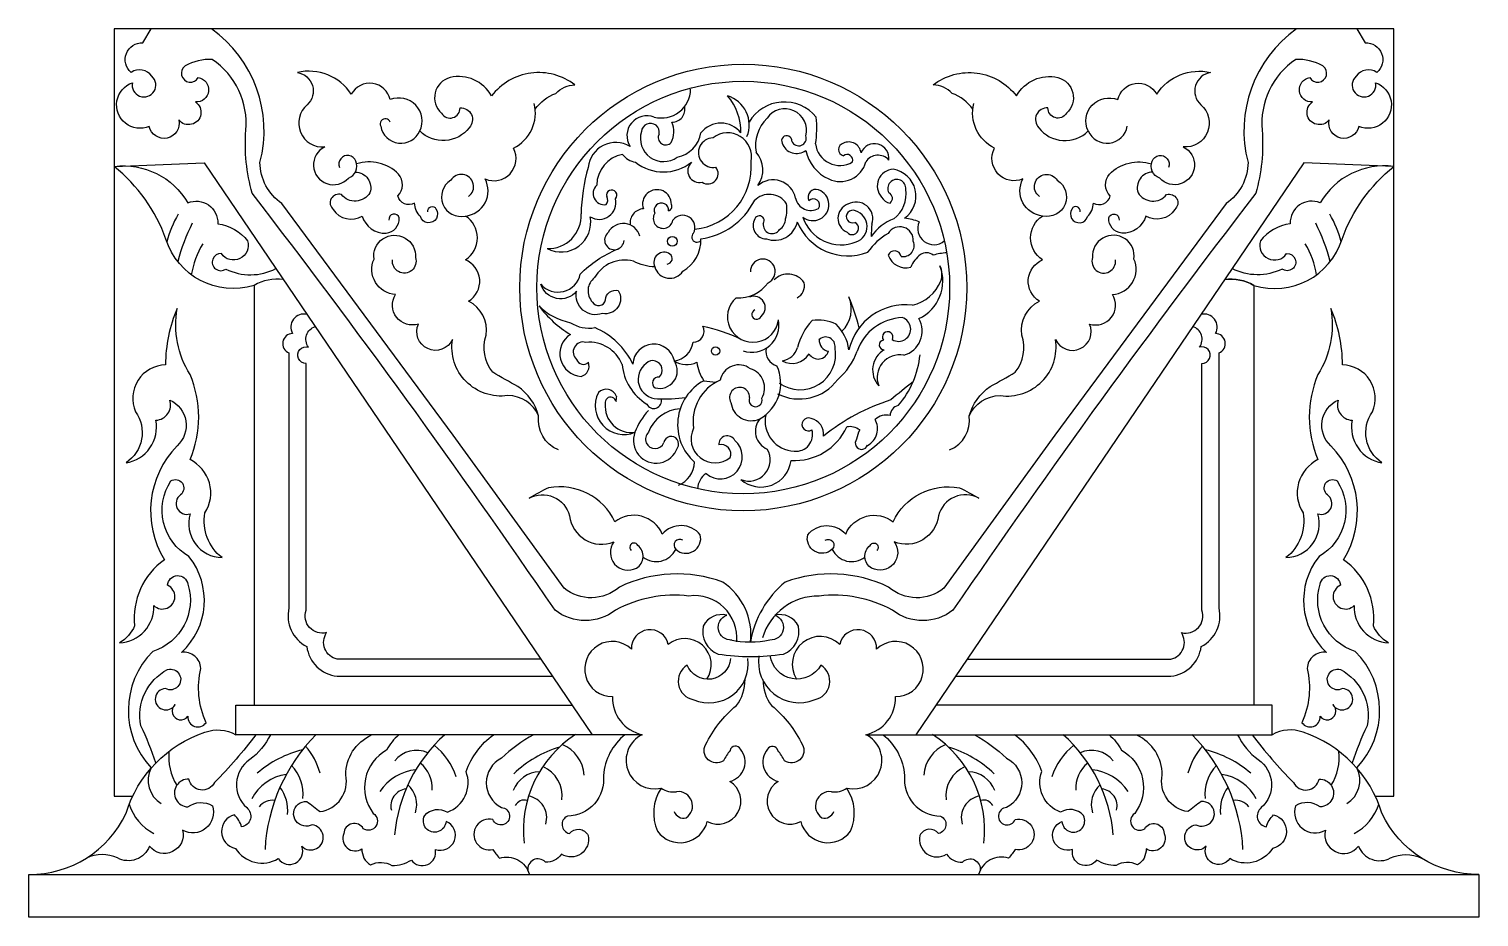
# Model space of a CAD drawing. Extents: x 2177 to 3027, y 282 to 803.
import ezdxf

# ---------------------------------------------------------------- set-up
doc = ezdxf.new("R2010")
doc.units = 0
doc.header["$LTSCALE"] = 100
doc.header["$MEASUREMENT"] = 0
for name, color, linetype in [('3', 3, 'CONTINUOUS'), ('4', 4, 'CONTINUOUS'), ('7', 7, 'CONTINUOUS')]:
    doc.layers.add(name, color=color, linetype=linetype)

msp = doc.modelspace()

# ---------------------------------------------------------------- linework, layer by layer
at = {"layer": '3'}
for points in [[(2388.66, 748.62, 1.042509), (2383.04, 746.24, 0.744695), (2405.98, 743.42)], [(2410.77, 696.08, -0.883667), (2415.43, 697.73, -1.16622), (2406.32, 693.18, -0.186874), (2402.91, 701.14, -0.506474), (2393.05, 705.31, 0.388862), (2393.47, 718.18, 0.281566), (2368.94, 724.08)], [(2792.99, 696.08, 0.883667), (2788.33, 697.73, 1.16622), (2797.44, 693.18, 0.186874), (2800.85, 701.14, 0.506474), (2810.72, 705.31, -0.388862), (2810.29, 718.18, -0.281566), (2834.82, 724.08)], [(2550.93, 665.37, 0.700034), (2552.61, 671.26, 0.759948), (2543.77, 663.69, -0.115446), (2531.15, 667.05, 0.341892), (2508.42, 657.38, 0.445243), (2507.16, 643.08, 0.720405), (2514.74, 644.34, -0.472543), (2522.31, 649.81, -0.653951), (2513.05, 636.35, -0.589148), (2497.9, 649.39, -0.596722), (2476.86, 653.6, 0.624975), (2500.01, 659.48, -0.099527), (2521.79, 674.07)], [(2476.96, 433.57), (2357.59, 433.57, -0.530954), (2351.33, 449.14, -0.595789), (2339.29, 462.27), (2339.29, 607.12, -1.15924), (2340.66, 616.64, -0.509427), (2344.64, 628.7)], [(2726.81, 433.57), (2846.17, 433.57, 0.530954), (2852.43, 449.14, 0.595789), (2864.47, 462.27), (2864.47, 607.12, 1.15924), (2863.1, 616.64, 0.509427), (2859.12, 628.7)]]:
    msp.add_lwpolyline(points, format="xyb", dxfattribs=at)
for centre, radius in [((2553.95, 678.7), 2.86), ((2579.38, 614.35), 2.45)]:
    msp.add_circle(centre, radius, dxfattribs=at)
for centre, radius, start, end in [((2547.6, 768.17), 17.12, 255.77554, 359.14073), ((2553.78, 756.21), 7.64, 269.38194, 12.14448), ((2581.18, 746.89), 17.89, 338.05928, 73.02933), ((2561.16, 742.65), 33.07, 359.45794, 40.23043), ((2619.66, 736.44), 24.01, 39.05891, 149.41067), ((2539.1, 740.67), 11.71, 68.49759, 212.6472), ((2540.85, 742.99), 14.01, 333.09628, 23.53761), ((2582.49, 733.08), 14.94, 38.26348, 141.73652), ((2625.17, 734.85), 22.4, 134.36252, 189.97809), ((2620.01, 743.78), 12.67, 345.25641, 146.01834), ((2582.05, 745.03), 56.63, 350.76263, 6.6319), ((2548.82, 738.97), 13.52, 162.47575, 306.66816), ((2541.13, 742.72), 5.22, 347.87946, 176.42403), ((2550.14, 739.64), 4.38, 153.15814, 316.89288), ((2553.78, 745.03), 17.2, 280.44874, 350.96468), ((2586.46, 728.35), 13.99, 348.27827, 127.93887), ((2621.08, 737.68), 3.02, 353.97566, 207.25075), ((2628.11, 739.13), 4.39, 203.7423, 18.97331), ((2808.83, 748.26), 12.06, 203.63767, 350.33723), ((2520.83, 720.39), 16.29, 58.96257, 174.13742), ((2577.99, 730.7), 8.69, 90.8585, 280.29305), ((2626.85, 739.13), 8.92, 198.52028, 307.29527), ((2655.14, 736.73), 23.36, 191.61003, 246.33851), ((2652.21, 737.56), 14.35, 186.5054, 301.14818), ((2655.27, 732.56), 3.86, 104.64303, 255.35697), ((2657.37, 729.68), 7.3, 7.34958, 114.9095), ((2672.52, 727.46), 8.51, 352.474, 158.30203), ((2528.22, 711.49), 18.53, 100.51879, 179.57156), ((2533.98, 736.18), 11.2, 215.25134, 261.92185), ((2548.82, 745.82), 26.44, 231.62401, 308.37599), ((2570.01, 720.07), 6.93, 133.5856, 282.80309), ((2563.27, 722.54), 37.01, 276.15048, 4.60183), ((2591.45, 720.53), 15.65, 324.42021, 41.82784), ((2652.54, 729.19), 15.42, 243.96596, 345.31767), ((2656.5, 726.35), 3.31, 341.13178, 131.52318), ((2674.61, 720.68), 8.51, 41.74516, 147.2766), ((2610.65, 692.17), 110.16, 164.25842, 178.66918), ((2574.85, 718.36), 6.03, 236.78641, 38.90101), ((2613.03, 701.29), 13.46, 11.48837, 131.1108), ((2683.96, 711.24), 9.79, 93.00105, 222.08723), ((2685.62, 709.69), 5.3, 355.73209, 208.44208), ((2680.8, 705.22), 16.02, 305.92862, 80.49009), ((2514.16, 706.79), 6.59, 132.76323, 278.68586), ((2518.48, 705.77), 3.03, 315.31477, 196.6292), ((2545.01, 700.55), 8.45, 358.15328, 199.32791), ((2610.83, 694.28), 11.97, 32.54506, 137.02029), ((2636.42, 700.18), 9.36, 230.59456, 69.33622), ((2638.23, 704.55), 4.64, 71.17217, 205.52316), ((2679.42, 703.92), 3.59, 308.77314, 64.65461), ((2672.57, 706.63), 18.53, 307.30192, 8.26529), ((2511.16, 701.33), 9.75, 237.32004, 13.72001), ((2512.52, 702.85), 3.68, 315.68879, 33.91419), ((2537.45, 689.57), 8.19, 92.85018, 189.15301), ((2547.59, 696.99), 4.21, 353.18783, 204.7465), ((2550.99, 699.11), 2.73, 286.61658, 25.43062), ((2564.76, 721.62), 41.96, 278.15157, 332.79306), ((2601.7, 697.36), 19.51, 343.84212, 9.93191), ((2635.25, 706.04), 9.26, 192.91428, 298.90927), ((2636.66, 699.96), 3.68, 326.40947, 135.43935), ((2659.9, 692.17), 8.81, 110.68631, 246.82144), ((2661.74, 691.93), 9.82, 340.71537, 120.27593), ((2682.41, 707.42), 6.34, 205.64078, 263.31859), ((2313.19, 665.02), 57.05, 148.81199, 166.51206), ((2381.47, 635.49), 121.51, 153.64396, 165.05981), ((2481.2, 693.77), 19.35, 268.22485, 2.85031), ((2488.75, 689.87), 17.46, 242.18283, 10.75911), ((2525.25, 679.1), 10.04, 15.42206, 151.6204), ((2548.61, 692.08), 5.78, 146.92384, 349.49949), ((2560.11, 686.79), 7.2, 332.45134, 143.92761), ((2609.18, 687.99), 7.82, 150.0905, 269.80569), ((2605.02, 690.85), 2.82, 325.39944, 158.317), ((2612.46, 688.4), 5.19, 170.63222, 328.78265), ((2613.94, 692.93), 13.64, 249.4375, 348.06601), ((2612.86, 692.13), 7.58, 302.19804, 358.47062), ((2656.93, 702.2), 32.02, 202.17704, 291.21465), ((2652.85, 700.12), 23.49, 197.75768, 292.30825), ((2659.67, 693.21), 3.72, 62.17679, 291.79397), ((2659.42, 686.37), 3.76, 217.55841, 64.21623), ((2658.69, 687.39), 9.51, 288.83499, 73.41298), ((2713.43, 683.01), 42.8, 172.36928, 181.90239), ((2692.68, 667.01), 26.42, 109.63755, 146.50382), ((2685.94, 657.03), 35.47, 68.85083, 83.09344), ((2707.38, 686.19), 9.49, 155.61494, 309.79185), ((2822.29, 635.49), 121.51, 14.94019, 26.35604), ((2890.57, 665.02), 57.05, 13.48794, 31.18801), ((2520, 679.46), 5.68, 129.03627, 357.8635), ((2549.89, 679.28), 20.84, 299.62312, 2.23619), ((2568.4, 681.14), 3, 129.45553, 320.68663), ((2700.35, 649.55), 39.16, 120.28771, 144.38988), ((2687.37, 679.41), 7.84, 355.15734, 149.67987), ((2319.98, 651.59), 48.52, 148.21134, 171.13045), ((2684.24, 669.2), 3.89, 9.85436, 159.27219), ((2689.41, 676.08), 6.36, 257.87304, 24.77172), ((2702.94, 665.77), 6.23, 50.4265, 124.12387), ((2883.78, 651.59), 48.52, 8.86955, 31.78866), ((2552.54, 666.1), 9.1, 195.38547, 327.13348), ((2607.04, 660.99), 7.3, 296.17984, 181.92514), ((2690.98, 674.05), 10.94, 198.54101, 284.70431), ((2710.77, 656.39), 18.43, 127.93263, 157.42329), ((2688.18, 655.44), 24.39, 295.07478, 21.55034), ((2621.77, 647.96), 11.53, 34.20533, 134.92104), ((2689.65, 664.14), 23.4, 282.7535, 338.00977), ((2592.93, 666.88), 21.34, 265.68459, 324.32031), ((2601.78, 639.81), 6.68, 309.71717, 111.61729), ((2623.57, 652.7), 7.93, 296.42363, 12.62086), ((2640.56, 639), 18.35, 314.51849, 22.71571), ((2551.32, 600.8), 115.43, 13.57983, 23.10142), ((2500.89, 665.33), 34.99, 224.32805, 259.10203), ((2526.58, 678.03), 62.88, 216.22379, 239.07863), ((2601.3, 634.44), 14.97, 131.75515, 352.8387), ((2603.45, 635.85), 2.86, 114.29834, 335.73887), ((2690.87, 607.29), 34.25, 83.38866, 166.77757), ((2505.02, 647.36), 19.6, 236.7516, 280.53906), ((2600.75, 629.33), 15.74, 250.63606, 11.86431), ((2661.37, 608.41), 34.84, 136.99996, 166.82412), ((2639.52, 608.4), 24.05, 64.26971, 98.67986), ((2632.15, 611.66), 25.61, 7.76848, 45.92971), ((2689.92, 604.81), 29.13, 92.1676, 161.17596), ((2686.61, 627.14), 7.13, 239.31216, 71.9612), ((2685.7, 626.04), 14.75, 285.91842, 29.72302), ((2501.43, 612.78), 13.39, 122.3301, 266.20136), ((2490.67, 587.08), 44.76, 25.99909, 66.38164), ((2566.15, 625.96), 6.46, 270.36535, 26.3869), ((2549.21, 525.64), 105.66, 64.71344, 77.57819), ((2643.9, 617.05), 5.53, 351.9632, 135.64984), ((2646.48, 620.53), 6.35, 174.47095, 261.709), ((2678.05, 617.83), 2.79, 95.11068, 273.06707), ((2680.26, 622.54), 3.12, 330.73214, 218.06037), ((2501.76, 613.78), 5.88, 74.06085, 229.17056), ((2505.21, 598.54), 20.98, 22.29689, 95.00932), ((2543.15, 606.13), 12.27, 11.25465, 177.31784), ((2553.31, 621.41), 13.02, 278.26879, 351.58789), ((2617.9, 614.36), 9.08, 170.29764, 253.47214), ((2628.85, 612.48), 20.87, 234.30091, 10.4899), ((2616.63, 619.83), 11.37, 279.37116, 342.16327), ((2624.26, 618.56), 11.5, 239.83576, 329.12588), ((2639.5, 615.96), 6.3, 211.56209, 344.1934), ((2625.08, 627.62), 39.61, 310.74161, 340.20675), ((2685.17, 603.2), 13.74, 120.47235, 222.34901), ((2687.29, 598.86), 13.22, 79.27772, 201.82978), ((2645.88, 617.34), 53.57, 319.20173, 354.4155), ((2501.85, 610.64), 4.15, 198.40218, 315.13239), ((2498.95, 605.48), 6.26, 284.80375, 20.92308), ((2554.59, 608.95), 30.07, 184.67059, 238.74452), ((2545.51, 597.84), 11.57, 126.75604, 268.79523), ((2542.5, 603.12), 5.58, 312.64238, 134.45669), ((2546.52, 602.79), 10.39, 255.09258, 33.51911), ((2562.45, 619.55), 13.21, 236.58922, 296.56637), ((2593.08, 610.9), 24.92, 187.30016, 214.15927), ((2593.02, 595.05), 11.17, 52.99608, 168.68804), ((2596.34, 592.7), 11.77, 329.47626, 73.18462), ((2593.42, 595.56), 24.11, 299.29203, 24.74797), ((2545.79, 595.6), 3.45, 81.92686, 235.72651), ((2586.41, 571.14), 29.3, 118.43034, 228.70382), ((2592.35, 573.17), 26.17, 113.12562, 189.02455), ((2588.04, 695.84), 100.15, 261.0471, 265.17677), ((2628.44, 614.07), 27.88, 242.66466, 323.79965), ((2979.34, 231.9), 462.09, 127.95613, 130.03885), ((2525.61, 582.18), 16.83, 152.63636, 292.73696), ((2515.26, 585.64), 6.28, 19.11882, 137.00801), ((2517.84, 584.11), 3.2, 9.92364, 191.97078), ((2537.75, 585.06), 16.77, 170.98151, 181.3819), ((2548.16, 687.76), 101.53, 268.36564, 277.76369), ((2593.45, 587.16), 5.87, 359.83833, 210.27975), ((2602.82, 585.5), 3.86, 154.7766, 18.49552), ((2530.03, 581.91), 15.39, 174.2912, 277.78019), ((2567.05, 553.83), 37.22, 136.60954, 159.83799), ((2543.11, 585.14), 4.53, 204.76462, 13.96899), ((2559.36, 559.83), 20.52, 92.14343, 160.5581), ((2600.28, 585.42), 11.96, 185.85295, 294.38168), ((2718.32, 471.23), 120.05, 107.57273, 129.08746), ((2687.54, 576.61), 5.83, 100.92889, 180.61982), ((2614.17, 567.32), 11.5, 141.17142, 247.06942), ((2626.1, 573.31), 17.73, 168.14473, 268.05144), ((2625.7, 583.62), 33.51, 266.41884, 335.71165), ((2633.82, 571.27), 3.83, 66.3418, 302.46238), ((2633.34, 565.63), 9.37, 352.49478, 77.52458), ((2657.94, 560.11), 9.88, 53.13722, 99.88869), ((2663.3, 568.77), 11.03, 297.79459, 29.84148), ((2679.53, 566.74), 10.05, 77.45018, 131.53208), ((2544.45, 561.81), 13.25, 158.53839, 341.29512), ((2543.92, 562.67), 5.59, 134.42629, 338.22777), ((2553.39, 559.93), 4.32, 326.77679, 171.17287), ((2579.08, 562.75), 14.07, 153.36103, 309.05271), ((2582.17, 552.21), 12.89, 229.5314, 48.9044), ((2586.2, 559.62), 5, 27.41194, 184.45852), ((2626.47, 565.34), 9.79, 264.32586, 16.02677), ((2664.98, 560.39), 3.73, 142.13458, 338.4086), ((2675.16, 561.16), 13.21, 148.74214, 173.38718), ((2582.73, 553.84), 5.59, 338.85696, 105.72795), ((2598.88, 550.5), 12.48, 248.14916, 29.98527), ((2551.96, 549.69), 15.12, 292.07872, 357.90246), ((2605.95, 552.31), 17.79, 228.82294, 353.13979), ((2579.67, 533.29), 10.84, 122.75047, 178.44531), ((3165.99, 298.83), 225.97, 154.97336, 160.90896), ((2417.96, 316.57), 102.85, 135.00801, 176.97874), ((2480.12, 322.71), 89.23, 131.74705, 174.9494), ((2390.87, 353.21), 38.06, 17.33207, 51.74922), ((2533.56, 333.17), 66.89, 122.96808, 186.48544), ((2481.74, 364.46), 20.52, 3.11863, 67.85708), ((2722.02, 364.46), 20.52, 112.14292, 176.88137), ((2670.2, 333.17), 66.89, 353.51456, 57.03192), ((2812.89, 353.21), 38.06, 128.25078, 162.66793), ((2723.64, 322.71), 89.23, 5.0506, 48.25295), ((2785.8, 316.57), 102.85, 3.02126, 44.99199), ((2290.55, 376.32), 31.76, 174.27043, 211.72516), ((2352.58, 318.47), 63.83, 103.79638, 131.03919), ((2309.49, 356.53), 39.3, 14.85609, 41.32042), ((2404.07, 363.6), 16.47, 66.46752, 141.18316), ((2506.48, 319.38), 65.28, 106.65509, 134.01551), ((2697.28, 319.38), 65.28, 45.98449, 73.34491), ((2799.69, 363.6), 16.47, 38.81684, 113.53248), ((2894.27, 356.53), 39.3, 138.67958, 165.14391), ((2851.18, 318.47), 63.83, 48.96081, 76.20362), ((2913.21, 376.32), 31.76, 328.27484, 5.72957), ((2262.73, 362.44), 15.97, 152.80649, 238.56869), ((2331.15, 339.64), 26.52, 97.39758, 153.13664), ((2312.95, 354.21), 24.64, 354.49251, 43.54457), ((2406.78, 339.87), 29.02, 96.16856, 146.32974), ((2395.21, 358.34), 17.99, 354.8763, 52.52922), ((2476.67, 350.44), 17.08, 91.70433, 158.80311), ((2470.91, 353.58), 18.43, 351.98695, 67.04963), ((2732.85, 353.58), 18.43, 112.95037, 188.01305), ((2727.09, 350.44), 17.08, 21.19689, 88.29567), ((2808.55, 358.34), 17.99, 127.47078, 185.1237), ((2796.98, 339.87), 29.02, 33.67026, 83.83144), ((2890.81, 354.21), 24.64, 136.45543, 185.50749), ((2872.61, 339.64), 26.52, 26.86336, 82.60242), ((2941.03, 362.44), 15.97, 301.43131, 27.19351), ((2306.43, 345.01), 22.11, 353.5838, 37.31583), ((2399.14, 347.4), 10.14, 96.80146, 193.57903), ((2388.76, 348.39), 15.41, 341.30886, 48.30886), ((2815, 348.39), 15.41, 131.69114, 198.69114), ((2804.62, 347.4), 10.14, 346.42097, 83.19854), ((2897.34, 345.01), 22.11, 142.68417, 186.4162), ((2319.61, 341.08), 9.71, 82.1228, 143.47398), ((2467.29, 344.84), 6.1, 73.594, 152.62479), ((2467.43, 340.55), 12.93, 343.24533, 79.58177), ((2736.34, 340.55), 12.93, 100.41823, 196.75467), ((2736.47, 344.84), 6.1, 27.37521, 106.406), ((2884.15, 341.08), 9.71, 36.52602, 97.8772), ((2263.81, 357.52), 29.6, 197.75746, 242.25992), ((2939.95, 357.52), 29.6, 297.74008, 342.24254)]:
    msp.add_arc(centre, radius, start, end, dxfattribs=at)
at = {"layer": '4'}
for p, q in [((2976.88, 803.27), (2226.88, 803.27)), ((2226.88, 803.27), (2226.88, 353.27)), ((2976.88, 353.27), (2976.88, 803.27)), ((2308.79, 652.86), (2308.79, 406.55)), ((2894.98, 652.86), (2894.98, 406.55)), ((2298.09, 406.55), (2495.28, 406.55)), ((2298.09, 389.28), (2298.09, 406.55)), ((2905.67, 406.55), (2708.48, 406.55)), ((2905.67, 389.28), (2905.67, 406.55)), ((2536.31, 389.28), (2298.09, 389.28)), ((2667.45, 389.28), (2905.67, 389.28)), ((2226.88, 353.27), (2237.69, 353.27)), ((2966.08, 353.27), (2976.88, 353.27))]:
    msp.add_line(p, q, dxfattribs=at)
for points in [[(2176.88, 307.31, 0.293947), (2233.77, 343.19, -0.243017), (2280.04, 390.68, -0.224484), (2298.09, 389.28)], [(3026.88, 307.31, -0.293947), (2969.99, 343.19, 0.243017), (2923.72, 390.68, 0.224484), (2905.67, 389.28)]]:
    msp.add_lwpolyline(points, format="xyb", dxfattribs=at)
msp.add_lwpolyline([(2176.88, 282.31), (2176.88, 307.31), (3026.88, 307.31), (3026.88, 282.31)], close=True, dxfattribs=at)
msp.add_circle((2595.58, 651.58), 131, dxfattribs=at)
for centre, radius, start, end in [((2717.13, 635), 37.01, 93.5233, 106.03042), ((2701.11, 659.34), 10.98, 338.81353, 27.41432), ((2881.45, 629.38), 27.1, 60.06133, 97.7694)]:
    msp.add_arc(centre, radius, start, end, dxfattribs=at)
at = {"layer": '7'}
for points in [[(2591.81, 443.81, 0.478428), (2563.77, 470.63, 0.155422), (2520.73, 462.32, -0.344067), (2485.23, 462.32, 0.014163), (2307.76, 706.85, -0.087361), (2303.99, 743.83, 0.272773), (2284.35, 785.34, 0.145865), (2268.49, 781.56, 1.272077), (2276.05, 774.77, -0.955675), (2274.53, 760.43, -1.161215), (2264.72, 749.87, -0.999338), (2247.35, 746.09, -1.03639), (2237.53, 771.75, 1.744089), (2248.86, 775.52, 0.413954), (2236.78, 777.79, -0.716948), (2243.57, 795.15), (2248.45, 803.27)], [(2599.84, 443.49, 0.281222), (2583.57, 478.8, 0.202681), (2522.99, 475.91, -0.365054), (2490.52, 475.15), (2425.57, 564.96), (2325.13, 700.81, -0.246403), (2312.29, 724.96, 0.31234), (2283.87, 803.27)], [(2919.89, 803.27, 0.31234), (2891.47, 724.96, -0.246403), (2878.63, 700.81), (2778.19, 564.96), (2713.24, 475.15, -0.365054), (2680.77, 475.91, 0.202681), (2620.19, 478.8, 0.18077), (2599.74, 443.47)], [(2955.32, 803.27), (2960.19, 795.15, -0.716948), (2966.99, 777.79, 0.413954), (2954.9, 775.52, 1.744089), (2966.23, 771.75, -1.03639), (2956.41, 746.09, -0.999338), (2939.04, 749.87, -1.161215), (2929.23, 760.43, -0.955675), (2927.72, 774.77, 1.272077), (2935.27, 781.56, 0.145865), (2919.41, 785.34, 0.272773), (2899.77, 743.83, -0.087361), (2896, 706.85, 0.014163), (2718.53, 462.32, -0.346317), (2683.03, 462.32, 0.155422), (2639.99, 470.63, 0.336548), (2606.84, 446.03)], [(2473.63, 756.23, -0.154821), (2485.67, 765.49, -0.202398), (2496.93, 770.46, 0.41522), (2448.01, 763.98, 0.338103), (2423.77, 774.79, 0.600037), (2418.75, 753.81, 0.774041), (2429.57, 757.05, -0.672667), (2434.98, 745.37, -0.453233), (2405.98, 743.42, 0.684386), (2388.66, 761.81, 0.686975), (2365.8, 765.09, 0.31367), (2334.18, 777.73, -0.633045), (2339.93, 758.77, 0.729389), (2350.28, 734.07, 1.221857), (2364.08, 715.83, 0.442567), (2368.43, 725.74, 1.017145), (2358.85, 722.05)], [(2730.13, 756.23, 0.154821), (2718.09, 765.49, 0.202398), (2706.83, 770.46, -0.41522), (2755.75, 763.98, -0.338103), (2779.99, 774.79, -0.600037), (2785.01, 753.81, -0.774041), (2774.19, 757.05, 0.672667), (2768.78, 745.37, 0.453233), (2797.78, 743.42, -0.684386), (2815.1, 761.81, -0.686975), (2837.96, 765.09, -0.31367), (2869.58, 777.73, 0.633045), (2863.83, 758.77, -0.729389), (2853.48, 734.07, -1.221857), (2839.69, 715.83, -0.442567), (2835.33, 725.74, -1.017145), (2844.91, 722.05)], [(2434.57, 705, 1.21708), (2424.16, 714.53, 0.848069), (2432.67, 693.54, 0.53584), (2444.22, 715.33, 0.710329), (2460.89, 733.28, 0.348323), (2473.08, 759.56)], [(2769.19, 705, -1.21708), (2779.6, 714.53, -0.848069), (2771.09, 693.54, -0.53584), (2759.54, 715.33, -0.710329), (2742.87, 733.28, -0.348323), (2730.68, 759.56)], [(2325.98, 656.23, 0.166033), (2308.79, 652.86, -0.414032), (2257.16, 679.99, 0.137095), (2226.88, 722.6, -0.303229), (2269.94, 701.26, -0.555093), (2287.5, 689.03, -0.195388), (2305.06, 678.92, -0.858545), (2289.63, 671.48, 1.427438), (2292.29, 662.43, 0.236593), (2321.61, 662.67)], [(2877.79, 656.23, -0.166033), (2894.98, 652.86, 0.414032), (2946.6, 679.99, -0.137095), (2976.88, 722.6, 0.303229), (2933.82, 701.26, 0.555093), (2916.26, 689.03, 0.195388), (2898.7, 678.92, 0.858545), (2914.13, 671.48, -1.427438), (2911.47, 662.43, -0.236593), (2882.15, 662.67)], [(2368.17, 719.27, -0.513202), (2376.73, 707.21, -0.519556), (2360.04, 706.07, 0.828239), (2355.24, 697.45, 0.410138), (2372.19, 693.5, 0.343049), (2386.23, 683.42, 0.3885), (2393.93, 692.46, 0.961715), (2387.9, 691.11)], [(2835.59, 719.27, 0.513202), (2827.03, 707.21, 0.519556), (2843.72, 706.07, -0.828239), (2848.52, 697.45, -0.410138), (2831.57, 693.5, -0.343049), (2817.53, 683.42, -0.3885), (2809.83, 692.46, -0.961715), (2815.86, 691.11)], [(2487.19, 556.37, -0.343194), (2475.65, 576.24, 0.176213), (2463.46, 593.54, -0.014358), (2448.71, 601.88, -0.249755), (2444.86, 623.67, 0.326762), (2434.6, 643.54, 0.611617), (2432.67, 667.9, 0.554605), (2432.67, 693.54)], [(2716.57, 556.37, 0.343194), (2728.11, 576.24, -0.176213), (2740.3, 593.54, 0.014358), (2755.05, 601.88, 0.249755), (2758.9, 623.67, -0.326762), (2769.17, 643.54, -0.611617), (2771.09, 667.9, -0.554605), (2771.09, 693.54)], [(2475.65, 576.24, 0.306482), (2457.58, 588.17, -0.501054), (2425.08, 621.09, -0.993319), (2405.14, 630.18, -0.700543), (2391.7, 647.51, -0.521964), (2379.13, 668.3, -1.11421), (2403.41, 669.17, -1.256449), (2389.97, 667.87)], [(2728.11, 576.24, -0.306482), (2746.18, 588.17, 0.501054), (2778.68, 621.09, 0.993319), (2798.62, 630.18, 0.700543), (2812.06, 647.51, 0.521964), (2824.63, 668.3, 1.11421), (2800.36, 669.17, 1.256449), (2813.79, 667.87)], [(2251.31, 372.74, 0.025905), (2242.53, 394.43, -0.336194), (2258.16, 427.54, -1.464638), (2256.91, 416.29, 1.69727), (2262.53, 406.92, 1.108601), (2270.04, 400.05, 0.763317), (2280.66, 396.3, -0.161604), (2277.54, 428.16, 0.447674), (2266.28, 437.54, 0.394595), (2270.66, 493.77, -0.429649), (2260.03, 538.13, -0.965043), (2265.66, 530, 0.828722), (2271.29, 518.76, 0.492166), (2290.04, 493.14, -0.281464), (2280.04, 519.38, 0.444724), (2271.29, 550.62, 0.203181), (2271.29, 600.6, -0.187913), (2263.78, 639.34, 0.101894), (2256.91, 606.23, 0.534238), (2239.4, 578.74, -0.420466), (2233.77, 548.75, 0.422141), (2251.28, 573.74, 0.494811), (2259.41, 585.61, -0.534871), (2263.78, 558.74, 0.3454), (2256.28, 491.89, 0.271766), (2238.78, 453.16, -0.160805), (2230.02, 443.16, 0.414338), (2250.03, 465.03, 1.181789), (2258.16, 476.9, -0.90607), (2270.04, 477.52, -0.412882), (2249.4, 438.16, 0.404753), (2248.53, 369.74)], [(2955.23, 369.74, 0.404753), (2954.36, 438.16, -0.412882), (2933.73, 477.52, -0.90607), (2945.61, 476.9, 1.181789), (2953.73, 465.03, 0.414338), (2973.74, 443.16, -0.160805), (2964.99, 453.16, 0.271766), (2947.48, 491.89, 0.3454), (2939.98, 558.74, -0.534871), (2944.35, 585.61, 0.494811), (2952.48, 573.74, 0.422141), (2969.99, 548.75, -0.420466), (2964.36, 578.74, 0.534238), (2946.86, 606.23, 0.101894), (2939.98, 639.34, -0.187913), (2932.48, 600.6, 0.203181), (2932.48, 550.62, 0.444724), (2923.72, 519.38, -0.281464), (2913.72, 493.14, 0.492166), (2932.48, 518.76, 0.828722), (2938.1, 530, -0.965043), (2943.73, 538.13, -0.429649), (2933.1, 493.77, 0.394595), (2937.48, 437.54, 0.447674), (2926.22, 428.16, -0.161604), (2923.1, 396.3, 0.763317), (2933.73, 400.05, 1.108601), (2941.23, 406.92, 1.69727), (2946.86, 416.29, -1.464638), (2945.61, 427.54, -0.336194), (2961.23, 394.43)], [(2339.79, 635.85, 0.653251), (2331.34, 624.64, 0.811084), (2329.29, 613.23), (2329.29, 463.66, 0.346988), (2339.75, 441.02, 0.352809), (2357.59, 423.57), (2483.74, 423.57)], [(2720.02, 423.57), (2846.17, 423.57, 0.352809), (2864.01, 441.02, 0.346988), (2874.47, 463.66), (2874.47, 613.23, 0.811084), (2872.43, 624.64, 0.653251), (2863.97, 635.85)], [(2560.18, 503.41, 0.88961), (2556.03, 498.01, 0.752066), (2570.36, 506.52, 0.46771), (2548.13, 506.94, 0.48883), (2520.3, 514.2, 0.341375), (2481.46, 534.13, 0.024339), (2470.02, 527.94, -0.491497), (2493.71, 517.73, 0.49397), (2519.68, 502.37, 0.798344), (2532.97, 487.01, 0.529286), (2533.8, 500.3, 1.199519), (2529.85, 497.39)], [(2643.58, 503.41, -0.88961), (2647.73, 498.01, -0.752066), (2633.4, 506.52, -0.46771), (2655.63, 506.94, -0.48883), (2683.46, 514.2, -0.341375), (2722.31, 534.13, -0.024339), (2733.75, 527.94, 0.491497), (2710.05, 517.73, -0.49397), (2684.09, 502.37, -0.798344), (2670.79, 487.01, -0.529286), (2669.96, 500.3, -1.199519), (2673.91, 497.39)], [(2588.87, 444.79, -0.86598), (2585.9, 459.33, 0.359027), (2572.17, 453.01, 0.369496), (2580.89, 436.57, 0.074685), (2619.15, 436.57, 0.369496), (2627.88, 453.01, 0.359027), (2614.15, 459.33, -0.86598), (2611.18, 444.79, -0.113952), (2588.09, 444.78)], [(2574.3, 421.8, 0.855638), (2551.65, 442.25, 0.917352), (2530.03, 439.46, 1.482457), (2518.87, 411.59, 0.356821), (2536.31, 389.28, 0.894908), (2547.47, 357.92, 0.25398), (2545.26, 332.61, 0.633158), (2574.49, 338.29, 0.970006), (2587.64, 361.82, 0.556532), (2593.92, 380.83, 0.697504), (2587.83, 380.05, 0.009643), (2583.91, 373.97, -0.782189), (2573.51, 383.38, -0.107455), (2591.56, 406.32, 0.173834), (2596.62, 421.69)], [(2607.14, 421.69, 0.173834), (2612.2, 406.32, -0.107455), (2630.25, 383.38, -0.782189), (2619.85, 373.97, 0.009643), (2615.93, 380.05, 0.648558), (2609.85, 380.83, 0.556532), (2616.12, 361.82, 0.970006), (2629.27, 338.29, 0.633158), (2658.5, 332.61, 0.25398), (2656.29, 357.92, 0.894908), (2667.45, 389.28, 0.356821), (2684.89, 411.59, 1.482457), (2673.73, 439.46, 0.917352), (2652.11, 442.25, 0.887518), (2626.81, 421.93)], [(2588.16, 433.92, -0.793558), (2562.73, 430.11, 0.687219), (2566.54, 409.79, 0.582772), (2598.33, 433.92)], [(2604.77, 435.53, 0.582734), (2637.22, 409.79, 0.687219), (2641.03, 430.11, -0.721038), (2611.4, 435.64)], [(2309.83, 389.28, -0.038309), (2285.66, 361.31, -0.720314), (2270.66, 363.19, 1.009777), (2270.04, 346.94, -0.303644), (2284.41, 347.57, -0.685403), (2266.91, 333.2, -0.809729), (2247.53, 323.83, -0.450317), (2228.77, 316.95, 0.221549), (2210.6, 316.89)], [(2318.42, 389.28, -0.123637), (2306.28, 374.63, 0.488357), (2304.48, 346.51, -0.65128), (2301.49, 335.15, 0.133972), (2297.3, 342.33, 0.796436), (2297.9, 322.59, 0.406685), (2323.04, 316.6, 0.900818), (2336.8, 323.78, 1.412683), (2342.79, 336.34, -0.148307), (2338, 335.75, -0.955258), (2339.8, 350.1, -0.00877), (2347.58, 344.12, 0.435005), (2362.54, 365.65, -0.294224), (2377.51, 388.98)], [(2393.73, 389.28, 0.098935), (2386.54, 380.18, 0.459868), (2378.72, 343.06, -1), (2372.86, 334.08, 0.767512), (2361.52, 331.34, 0.761308), (2372.08, 322.36, 0.290839), (2377.16, 312.98, -0.239609), (2389.67, 312.59, 0.140957), (2401.01, 315.72, 0.817615), (2415.08, 321.97, 0.981737), (2421.34, 338.38, -1.248044), (2408.83, 341.89, -0.365447), (2422.12, 343.85, 0.422642), (2433.06, 367.68, -0.143705), (2449.13, 389.28)], [(2472.65, 389.28, 0.061997), (2453.78, 375.49, 0.610813), (2453.78, 346.58, -1.821186), (2448.7, 339.55, 1.251298), (2448.7, 321.97, 0.015631), (2452.61, 316.89, -0.419112), (2470.2, 307.31)], [(2526.25, 389.28, 0.205961), (2513.6, 365.33, -0.443823), (2492.49, 341.5, 0.724988), (2493.66, 331.34, -0.547436), (2504.61, 330.17, -0.674391), (2488.97, 319.23, -0.276877), (2479.59, 314.54, 0.748076), (2469.39, 309.47)], [(2677.51, 389.28, -0.205961), (2690.16, 365.33, 0.443823), (2711.28, 341.5, -0.724988), (2710.1, 331.34, 0.547436), (2699.16, 330.17, 0.674391), (2714.79, 319.23, 0.276877), (2724.18, 314.54, -0.748076), (2734.37, 309.47)], [(2731.11, 389.28, -0.061997), (2749.98, 375.49, -0.610813), (2749.98, 346.58, 1.821186), (2755.06, 339.55, -1.251298), (2755.06, 321.97, -0.015631), (2751.15, 316.89, 0.419112), (2733.56, 307.31)], [(2810.03, 389.28, -0.098935), (2817.22, 380.18, -0.459868), (2825.04, 343.06, 1), (2830.9, 334.08, -0.767512), (2842.24, 331.34, -0.761308), (2831.68, 322.36, -0.290839), (2826.6, 312.98, 0.239609), (2814.09, 312.59, -0.140957), (2802.75, 315.72, -0.817615), (2788.68, 321.97, -0.981737), (2782.43, 338.38, 1.248044), (2794.94, 341.89, 0.365447), (2781.64, 343.85, -0.422642), (2770.7, 367.68, 0.143705), (2754.63, 389.28)], [(2885.34, 389.28, 0.123637), (2897.48, 374.63, -0.488357), (2899.28, 346.51, 0.65128), (2902.27, 335.15, -0.133972), (2906.46, 342.33, -0.796436), (2905.86, 322.59, -0.406685), (2880.73, 316.6, -0.900818), (2866.96, 323.78, -1.412683), (2860.97, 336.34, 0.148307), (2865.76, 335.75, 0.955258), (2863.97, 350.1, 0.00877), (2856.18, 344.12, -0.435005), (2841.22, 365.65, 0.294224), (2826.26, 388.98)], [(2893.93, 389.28, 0.038309), (2918.1, 361.31, 0.720314), (2933.1, 363.19, -1.009777), (2933.73, 346.94, 0.303644), (2919.35, 347.57, 0.685403), (2936.85, 333.2, 0.809729), (2956.23, 323.83, 0.450317), (2974.99, 316.95, -0.221549), (2993.16, 316.89)]]:
    msp.add_lwpolyline(points, format="xyb", dxfattribs=at)
for points in [[(2226.88, 722.6), (2279.57, 724.67), (2506.99, 389.28)], [(2976.88, 722.6), (2924.19, 724.67), (2696.78, 389.28)]]:
    msp.add_lwpolyline(points, dxfattribs=at)
msp.add_circle((2595.58, 651.58), 121, dxfattribs=at)
for centre, radius, start, end in [((2544.61, 503.47), 12.66, 232.49285, 334.43646), ((2659.15, 503.47), 12.66, 205.56354, 307.50715), ((2554.74, 368.76), 13.06, 236.14361, 277.88318), ((2649.02, 368.76), 13.06, 262.11682, 303.85639), ((2557.47, 347.48), 8.39, 303.6227, 96.36766), ((2646.3, 347.48), 8.39, 83.63234, 236.3773), ((2560.66, 346.3), 5.98, 200.80853, 284.02557), ((2643.1, 346.3), 5.98, 255.97443, 339.19147)]:
    msp.add_arc(centre, radius, start, end, dxfattribs=at)

doc.saveas('drawing.dxf')
